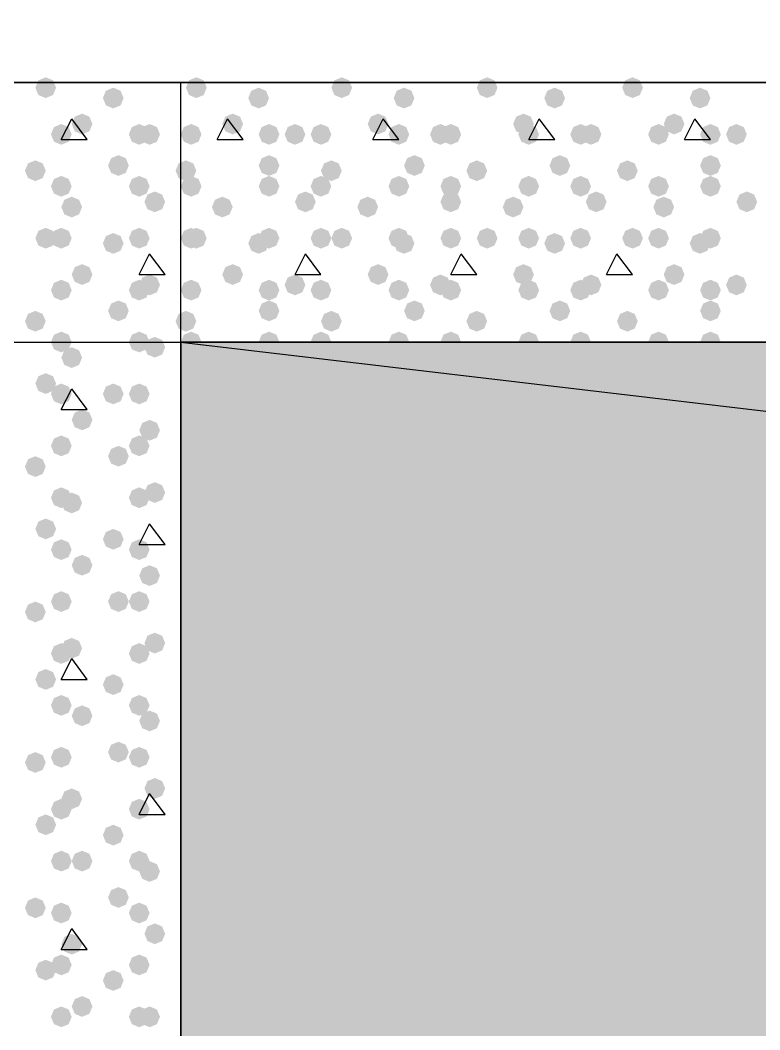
# Model space of a CAD drawing. Header units: millimetres. Extents: x 0 to 420, y 0 to 297.
# Drawn here: x 216.79 to 222.82, y 121.31 to 129.54 of the extents above; entities that cross this region are included whole.
import ezdxf

# ---------------------------------------------------------------- set-up
doc = ezdxf.new("R2010")
doc.units = ezdxf.units.MM
doc.layers.get('0').update_dxf_attribs({"linetype": 'CONTINUOUS'})

msp = doc.modelspace()

# ---------------------------------------------------------------- hatches: boundary and pattern name
at = {"true_color": 0x000007}
for points in [[(217.085333, 128.989667), (217.060462, 128.929871), (217.000667, 128.905), (216.940871, 128.929871), (216.916, 128.989667), (216.940871, 129.049462), (217.000667, 129.074333), (217.060462, 129.049463)], [(217.635667, 128.905), (217.610796, 128.845204), (217.551, 128.820333), (217.491204, 128.845204), (217.466333, 128.905), (217.491204, 128.964796), (217.551, 128.989667), (217.610796, 128.964796)], [(217.381667, 128.693333), (217.356796, 128.633537), (217.297, 128.608667), (217.237204, 128.633537), (217.212333, 128.693333), (217.237204, 128.753129), (217.297, 128.778), (217.356796, 128.753129)], [(217.212333, 128.608667), (217.187462, 128.548871), (217.127667, 128.524), (217.067871, 128.548871), (217.043, 128.608667), (217.067871, 128.668462), (217.127667, 128.693333), (217.187462, 128.668463)], [(217.847333, 128.608667), (217.822462, 128.548871), (217.762667, 128.524), (217.702871, 128.548871), (217.678, 128.608667), (217.702871, 128.668462), (217.762667, 128.693333), (217.822462, 128.668463)], [(217.932, 128.608667), (217.907129, 128.548871), (217.847333, 128.524), (217.787537, 128.548871), (217.762667, 128.608667), (217.787537, 128.668462), (217.847333, 128.693333), (217.907129, 128.668463)], [(217.000667, 128.312333), (216.975796, 128.252537), (216.916, 128.227667), (216.856204, 128.252537), (216.831333, 128.312333), (216.856204, 128.372129), (216.916, 128.397), (216.975796, 128.372129)], [(217.678, 128.354667), (217.653129, 128.294871), (217.593333, 128.27), (217.533537, 128.294871), (217.508667, 128.354667), (217.533537, 128.414462), (217.593333, 128.439333), (217.653129, 128.414463)], [(217.212333, 128.185333), (217.187462, 128.125538), (217.127667, 128.100667), (217.067871, 128.125538), (217.043, 128.185333), (217.067871, 128.245129), (217.127667, 128.27), (217.187462, 128.245129)], [(217.847333, 128.185333), (217.822462, 128.125538), (217.762667, 128.100667), (217.702871, 128.125538), (217.678, 128.185333), (217.702871, 128.245129), (217.762667, 128.27), (217.822462, 128.245129)], [(217.974333, 128.058333), (217.949462, 127.998538), (217.889667, 127.973667), (217.829871, 127.998538), (217.805, 128.058333), (217.829871, 128.118129), (217.889667, 128.143), (217.949462, 128.118129)], [(217.297, 128.016), (217.272129, 127.956204), (217.212333, 127.931333), (217.152537, 127.956204), (217.127667, 128.016), (217.152537, 128.075796), (217.212333, 128.100667), (217.272129, 128.075796)], [(217.085333, 127.762), (217.060462, 127.702204), (217.000667, 127.677333), (216.940871, 127.702204), (216.916, 127.762), (216.940871, 127.821796), (217.000667, 127.846667), (217.060462, 127.821796)], [(217.212333, 127.762), (217.187462, 127.702204), (217.127667, 127.677333), (217.067871, 127.702204), (217.043, 127.762), (217.067871, 127.821796), (217.127667, 127.846667), (217.187462, 127.821796)], [(217.635667, 127.719667), (217.610796, 127.659871), (217.551, 127.635), (217.491204, 127.659871), (217.466333, 127.719667), (217.491204, 127.779462), (217.551, 127.804333), (217.610796, 127.779463)], [(217.847333, 127.762), (217.822462, 127.702204), (217.762667, 127.677333), (217.702871, 127.702204), (217.678, 127.762), (217.702871, 127.821796), (217.762667, 127.846667), (217.822462, 127.821796)], [(217.381667, 127.465667), (217.356796, 127.405871), (217.297, 127.381), (217.237204, 127.405871), (217.212333, 127.465667), (217.237204, 127.525462), (217.297, 127.550333), (217.356796, 127.525463)], [(217.932, 127.381), (217.907129, 127.321204), (217.847333, 127.296333), (217.787537, 127.321204), (217.762667, 127.381), (217.787537, 127.440796), (217.847333, 127.465667), (217.907129, 127.440796)], [(217.212333, 127.338667), (217.187462, 127.278871), (217.127667, 127.254), (217.067871, 127.278871), (217.043, 127.338667), (217.067871, 127.398462), (217.127667, 127.423333), (217.187462, 127.398463)], [(217.847333, 127.338667), (217.822462, 127.278871), (217.762667, 127.254), (217.702871, 127.278871), (217.678, 127.338667), (217.702871, 127.398462), (217.762667, 127.423333), (217.822462, 127.398463)], [(217.678, 127.169333), (217.653129, 127.109537), (217.593333, 127.084667), (217.533537, 127.109537), (217.508667, 127.169333), (217.533537, 127.229129), (217.593333, 127.254), (217.653129, 127.229129)], [(217.000667, 127.084667), (216.975796, 127.024871), (216.916, 127), (216.856204, 127.024871), (216.831333, 127.084667), (216.856204, 127.144462), (216.916, 127.169333), (216.975796, 127.144463)], [(217.212333, 126.915333), (217.187462, 126.855538), (217.127667, 126.830667), (217.067871, 126.855538), (217.043, 126.915333), (217.067871, 126.975129), (217.127667, 127), (217.187462, 126.975129)], [(217.847333, 126.915333), (217.822462, 126.855538), (217.762667, 126.830667), (217.702871, 126.855538), (217.678, 126.915333), (217.702871, 126.975129), (217.762667, 127), (217.822462, 126.975129)]]:
    msp.add_hatch(color=0, dxfattribs=at).paths.add_polyline_path(points, flags=0)
at = {"true_color": 0x000008}
for points in [[(218.313, 128.989667), (218.288129, 128.929871), (218.228333, 128.905), (218.168538, 128.929871), (218.143667, 128.989667), (218.168537, 129.049462), (218.228333, 129.074333), (218.288129, 129.049463)], [(219.498333, 128.989667), (219.473462, 128.929871), (219.413667, 128.905), (219.353871, 128.929871), (219.329, 128.989667), (219.353871, 129.049462), (219.413667, 129.074333), (219.473462, 129.049463)], [(220.683667, 128.989667), (220.658796, 128.929871), (220.599, 128.905), (220.539204, 128.929871), (220.514333, 128.989667), (220.539204, 129.049462), (220.599, 129.074333), (220.658796, 129.049463)], [(221.869, 128.989667), (221.844129, 128.929871), (221.784333, 128.905), (221.724538, 128.929871), (221.699667, 128.989667), (221.724537, 129.049462), (221.784333, 129.074333), (221.844129, 129.049463)], [(218.821, 128.905), (218.796129, 128.845204), (218.736333, 128.820333), (218.676538, 128.845204), (218.651667, 128.905), (218.676537, 128.964796), (218.736333, 128.989667), (218.796129, 128.964796)], [(220.006333, 128.905), (219.981462, 128.845204), (219.921667, 128.820333), (219.861871, 128.845204), (219.837, 128.905), (219.861871, 128.964796), (219.921667, 128.989667), (219.981462, 128.964796)], [(221.234, 128.905), (221.209129, 128.845204), (221.149333, 128.820333), (221.089538, 128.845204), (221.064667, 128.905), (221.089537, 128.964796), (221.149333, 128.989667), (221.209129, 128.964796)], [(222.419333, 128.905), (222.394463, 128.845204), (222.334667, 128.820333), (222.274871, 128.845204), (222.25, 128.905), (222.274871, 128.964796), (222.334667, 128.989667), (222.394462, 128.964796)], [(218.609333, 128.693333), (218.584463, 128.633537), (218.524667, 128.608667), (218.464871, 128.633537), (218.44, 128.693333), (218.464871, 128.753129), (218.524667, 128.778), (218.584462, 128.753129)], [(219.794667, 128.693333), (219.769796, 128.633537), (219.71, 128.608667), (219.650204, 128.633537), (219.625333, 128.693333), (219.650204, 128.753129), (219.71, 128.778), (219.769796, 128.753129)], [(220.98, 128.693333), (220.955129, 128.633537), (220.895333, 128.608667), (220.835538, 128.633537), (220.810667, 128.693333), (220.835537, 128.753129), (220.895333, 128.778), (220.955129, 128.753129)], [(222.207667, 128.693333), (222.182796, 128.633537), (222.123, 128.608667), (222.063204, 128.633537), (222.038333, 128.693333), (222.063204, 128.753129), (222.123, 128.778), (222.182796, 128.753129)], [(218.270667, 128.608667), (218.245796, 128.548871), (218.186, 128.524), (218.126204, 128.548871), (218.101333, 128.608667), (218.126204, 128.668462), (218.186, 128.693333), (218.245796, 128.668463)], [(218.905667, 128.608667), (218.880796, 128.548871), (218.821, 128.524), (218.761204, 128.548871), (218.736333, 128.608667), (218.761204, 128.668462), (218.821, 128.693333), (218.880796, 128.668463)], [(219.117333, 128.608667), (219.092462, 128.548871), (219.032667, 128.524), (218.972871, 128.548871), (218.948, 128.608667), (218.972871, 128.668462), (219.032667, 128.693333), (219.092462, 128.668463)], [(219.329, 128.608667), (219.304129, 128.548871), (219.244333, 128.524), (219.184538, 128.548871), (219.159667, 128.608667), (219.184537, 128.668462), (219.244333, 128.693333), (219.304129, 128.668463)], [(219.964, 128.608667), (219.939129, 128.548871), (219.879333, 128.524), (219.819538, 128.548871), (219.794667, 128.608667), (219.819537, 128.668462), (219.879333, 128.693333), (219.939129, 128.668463)], [(220.302667, 128.608667), (220.277796, 128.548871), (220.218, 128.524), (220.158204, 128.548871), (220.133333, 128.608667), (220.158204, 128.668462), (220.218, 128.693333), (220.277796, 128.668463)], [(220.387333, 128.608667), (220.362462, 128.548871), (220.302667, 128.524), (220.242871, 128.548871), (220.218, 128.608667), (220.242871, 128.668462), (220.302667, 128.693333), (220.362462, 128.668463)], [(221.022333, 128.608667), (220.997462, 128.548871), (220.937667, 128.524), (220.877871, 128.548871), (220.853, 128.608667), (220.877871, 128.668462), (220.937667, 128.693333), (220.997462, 128.668463)], [(221.445667, 128.608667), (221.420796, 128.548871), (221.361, 128.524), (221.301204, 128.548871), (221.276333, 128.608667), (221.301204, 128.668462), (221.361, 128.693333), (221.420796, 128.668463)], [(221.530333, 128.608667), (221.505462, 128.548871), (221.445667, 128.524), (221.385871, 128.548871), (221.361, 128.608667), (221.385871, 128.668462), (221.445667, 128.693333), (221.505462, 128.668463)], [(222.080667, 128.608667), (222.055796, 128.548871), (221.996, 128.524), (221.936204, 128.548871), (221.911333, 128.608667), (221.936204, 128.668462), (221.996, 128.693333), (222.055796, 128.668463)], [(222.504, 128.608667), (222.479129, 128.548871), (222.419333, 128.524), (222.359537, 128.548871), (222.334667, 128.608667), (222.359537, 128.668462), (222.419333, 128.693333), (222.479129, 128.668463)], [(222.715667, 128.608667), (222.690796, 128.548871), (222.631, 128.524), (222.571204, 128.548871), (222.546333, 128.608667), (222.571204, 128.668462), (222.631, 128.693333), (222.690796, 128.668463)], [(218.228333, 128.312333), (218.203463, 128.252537), (218.143667, 128.227667), (218.083871, 128.252537), (218.059, 128.312333), (218.083871, 128.372129), (218.143667, 128.397), (218.203462, 128.372129)], [(218.905667, 128.354667), (218.880796, 128.294871), (218.821, 128.27), (218.761204, 128.294871), (218.736333, 128.354667), (218.761204, 128.414462), (218.821, 128.439333), (218.880796, 128.414463)], [(219.413667, 128.312333), (219.388796, 128.252537), (219.329, 128.227667), (219.269204, 128.252537), (219.244333, 128.312333), (219.269204, 128.372129), (219.329, 128.397), (219.388796, 128.372129)], [(220.091, 128.354667), (220.066129, 128.294871), (220.006333, 128.27), (219.946538, 128.294871), (219.921667, 128.354667), (219.946537, 128.414462), (220.006333, 128.439333), (220.066129, 128.414463)], [(220.599, 128.312333), (220.574129, 128.252537), (220.514333, 128.227667), (220.454538, 128.252537), (220.429667, 128.312333), (220.454537, 128.372129), (220.514333, 128.397), (220.574129, 128.372129)], [(221.276333, 128.354667), (221.251462, 128.294871), (221.191667, 128.27), (221.131871, 128.294871), (221.107, 128.354667), (221.131871, 128.414462), (221.191667, 128.439333), (221.251462, 128.414463)], [(221.826667, 128.312333), (221.801796, 128.252537), (221.742, 128.227667), (221.682204, 128.252537), (221.657333, 128.312333), (221.682204, 128.372129), (221.742, 128.397), (221.801796, 128.372129)], [(222.504, 128.354667), (222.479129, 128.294871), (222.419333, 128.27), (222.359537, 128.294871), (222.334667, 128.354667), (222.359537, 128.414462), (222.419333, 128.439333), (222.479129, 128.414463)], [(218.270667, 128.185333), (218.245796, 128.125538), (218.186, 128.100667), (218.126204, 128.125538), (218.101333, 128.185333), (218.126204, 128.245129), (218.186, 128.27), (218.245796, 128.245129)], [(218.905667, 128.185333), (218.880796, 128.125538), (218.821, 128.100667), (218.761204, 128.125538), (218.736333, 128.185333), (218.761204, 128.245129), (218.821, 128.27), (218.880796, 128.245129)], [(219.329, 128.185333), (219.304129, 128.125538), (219.244333, 128.100667), (219.184538, 128.125538), (219.159667, 128.185333), (219.184537, 128.245129), (219.244333, 128.27), (219.304129, 128.245129)], [(219.964, 128.185333), (219.939129, 128.125538), (219.879333, 128.100667), (219.819538, 128.125538), (219.794667, 128.185333), (219.819537, 128.245129), (219.879333, 128.27), (219.939129, 128.245129)], [(220.387333, 128.185333), (220.362462, 128.125538), (220.302667, 128.100667), (220.242871, 128.125538), (220.218, 128.185333), (220.242871, 128.245129), (220.302667, 128.27), (220.362462, 128.245129)], [(221.022333, 128.185333), (220.997462, 128.125538), (220.937667, 128.100667), (220.877871, 128.125538), (220.853, 128.185333), (220.877871, 128.245129), (220.937667, 128.27), (220.997462, 128.245129)], [(221.445667, 128.185333), (221.420796, 128.125538), (221.361, 128.100667), (221.301204, 128.125538), (221.276333, 128.185333), (221.301204, 128.245129), (221.361, 128.27), (221.420796, 128.245129)], [(222.080667, 128.185333), (222.055796, 128.125538), (221.996, 128.100667), (221.936204, 128.125538), (221.911333, 128.185333), (221.936204, 128.245129), (221.996, 128.27), (222.055796, 128.245129)], [(222.504, 128.185333), (222.479129, 128.125538), (222.419333, 128.100667), (222.359537, 128.125538), (222.334667, 128.185333), (222.359537, 128.245129), (222.419333, 128.27), (222.479129, 128.245129)], [(219.202, 128.058333), (219.177129, 127.998538), (219.117333, 127.973667), (219.057538, 127.998538), (219.032667, 128.058333), (219.057537, 128.118129), (219.117333, 128.143), (219.177129, 128.118129)], [(220.387333, 128.058333), (220.362462, 127.998538), (220.302667, 127.973667), (220.242871, 127.998538), (220.218, 128.058333), (220.242871, 128.118129), (220.302667, 128.143), (220.362462, 128.118129)], [(221.572667, 128.058333), (221.547796, 127.998538), (221.488, 127.973667), (221.428204, 127.998538), (221.403333, 128.058333), (221.428204, 128.118129), (221.488, 128.143), (221.547796, 128.118129)], [(222.800333, 128.058333), (222.775462, 127.998538), (222.715667, 127.973667), (222.655871, 127.998538), (222.631, 128.058333), (222.655871, 128.118129), (222.715667, 128.143), (222.775462, 128.118129)], [(218.524667, 128.016), (218.499796, 127.956204), (218.44, 127.931333), (218.380204, 127.956204), (218.355333, 128.016), (218.380204, 128.075796), (218.44, 128.100667), (218.499796, 128.075796)], [(219.71, 128.016), (219.685129, 127.956204), (219.625333, 127.931333), (219.565538, 127.956204), (219.540667, 128.016), (219.565537, 128.075796), (219.625333, 128.100667), (219.685129, 128.075796)], [(220.895333, 128.016), (220.870462, 127.956204), (220.810667, 127.931333), (220.750871, 127.956204), (220.726, 128.016), (220.750871, 128.075796), (220.810667, 128.100667), (220.870462, 128.075796)], [(222.123, 128.016), (222.098129, 127.956204), (222.038333, 127.931333), (221.978538, 127.956204), (221.953667, 128.016), (221.978537, 128.075796), (222.038333, 128.100667), (222.098129, 128.075796)], [(218.270667, 127.762), (218.245796, 127.702204), (218.186, 127.677333), (218.126204, 127.702204), (218.101333, 127.762), (218.126204, 127.821796), (218.186, 127.846667), (218.245796, 127.821796)], [(218.313, 127.762), (218.288129, 127.702204), (218.228333, 127.677333), (218.168538, 127.702204), (218.143667, 127.762), (218.168537, 127.821796), (218.228333, 127.846667), (218.288129, 127.821796)], [(218.821, 127.719667), (218.796129, 127.659871), (218.736333, 127.635), (218.676538, 127.659871), (218.651667, 127.719667), (218.676537, 127.779462), (218.736333, 127.804333), (218.796129, 127.779463)], [(218.905667, 127.762), (218.880796, 127.702204), (218.821, 127.677333), (218.761204, 127.702204), (218.736333, 127.762), (218.761204, 127.821796), (218.821, 127.846667), (218.880796, 127.821796)], [(219.329, 127.762), (219.304129, 127.702204), (219.244333, 127.677333), (219.184538, 127.702204), (219.159667, 127.762), (219.184537, 127.821796), (219.244333, 127.846667), (219.304129, 127.821796)], [(219.498333, 127.762), (219.473462, 127.702204), (219.413667, 127.677333), (219.353871, 127.702204), (219.329, 127.762), (219.353871, 127.821796), (219.413667, 127.846667), (219.473462, 127.821796)], [(219.964, 127.762), (219.939129, 127.702204), (219.879333, 127.677333), (219.819538, 127.702204), (219.794667, 127.762), (219.819537, 127.821796), (219.879333, 127.846667), (219.939129, 127.821796)], [(220.006333, 127.719667), (219.981462, 127.659871), (219.921667, 127.635), (219.861871, 127.659871), (219.837, 127.719667), (219.861871, 127.779462), (219.921667, 127.804333), (219.981462, 127.779463)], [(220.387333, 127.762), (220.362462, 127.702204), (220.302667, 127.677333), (220.242871, 127.702204), (220.218, 127.762), (220.242871, 127.821796), (220.302667, 127.846667), (220.362462, 127.821796)], [(220.683667, 127.762), (220.658796, 127.702204), (220.599, 127.677333), (220.539204, 127.702204), (220.514333, 127.762), (220.539204, 127.821796), (220.599, 127.846667), (220.658796, 127.821796)], [(221.022333, 127.762), (220.997462, 127.702204), (220.937667, 127.677333), (220.877871, 127.702204), (220.853, 127.762), (220.877871, 127.821796), (220.937667, 127.846667), (220.997462, 127.821796)], [(221.234, 127.719667), (221.209129, 127.659871), (221.149333, 127.635), (221.089538, 127.659871), (221.064667, 127.719667), (221.089537, 127.779462), (221.149333, 127.804333), (221.209129, 127.779463)], [(221.445667, 127.762), (221.420796, 127.702204), (221.361, 127.677333), (221.301204, 127.702204), (221.276333, 127.762), (221.301204, 127.821796), (221.361, 127.846667), (221.420796, 127.821796)], [(221.869, 127.762), (221.844129, 127.702204), (221.784333, 127.677333), (221.724538, 127.702204), (221.699667, 127.762), (221.724537, 127.821796), (221.784333, 127.846667), (221.844129, 127.821796)], [(222.080667, 127.762), (222.055796, 127.702204), (221.996, 127.677333), (221.936204, 127.702204), (221.911333, 127.762), (221.936204, 127.821796), (221.996, 127.846667), (222.055796, 127.821796)], [(222.419333, 127.719667), (222.394463, 127.659871), (222.334667, 127.635), (222.274871, 127.659871), (222.25, 127.719667), (222.274871, 127.779462), (222.334667, 127.804333), (222.394462, 127.779463)], [(222.504, 127.762), (222.479129, 127.702204), (222.419333, 127.677333), (222.359537, 127.702204), (222.334667, 127.762), (222.359537, 127.821796), (222.419333, 127.846667), (222.479129, 127.821796)], [(218.609333, 127.465667), (218.584463, 127.405871), (218.524667, 127.381), (218.464871, 127.405871), (218.44, 127.465667), (218.464871, 127.525462), (218.524667, 127.550333), (218.584462, 127.525463)], [(219.794667, 127.465667), (219.769796, 127.405871), (219.71, 127.381), (219.650204, 127.405871), (219.625333, 127.465667), (219.650204, 127.525462), (219.71, 127.550333), (219.769796, 127.525463)], [(220.98, 127.465667), (220.955129, 127.405871), (220.895333, 127.381), (220.835538, 127.405871), (220.810667, 127.465667), (220.835537, 127.525462), (220.895333, 127.550333), (220.955129, 127.525463)], [(222.207667, 127.465667), (222.182796, 127.405871), (222.123, 127.381), (222.063204, 127.405871), (222.038333, 127.465667), (222.063204, 127.525462), (222.123, 127.550333), (222.182796, 127.525463)], [(219.117333, 127.381), (219.092462, 127.321204), (219.032667, 127.296333), (218.972871, 127.321204), (218.948, 127.381), (218.972871, 127.440796), (219.032667, 127.465667), (219.092462, 127.440796)], [(220.302667, 127.381), (220.277796, 127.321204), (220.218, 127.296333), (220.158204, 127.321204), (220.133333, 127.381), (220.158204, 127.440796), (220.218, 127.465667), (220.277796, 127.440796)], [(221.530333, 127.381), (221.505462, 127.321204), (221.445667, 127.296333), (221.385871, 127.321204), (221.361, 127.381), (221.385871, 127.440796), (221.445667, 127.465667), (221.505462, 127.440796)], [(222.715667, 127.381), (222.690796, 127.321204), (222.631, 127.296333), (222.571204, 127.321204), (222.546333, 127.381), (222.571204, 127.440796), (222.631, 127.465667), (222.690796, 127.440796)], [(218.270667, 127.338667), (218.245796, 127.278871), (218.186, 127.254), (218.126204, 127.278871), (218.101333, 127.338667), (218.126204, 127.398462), (218.186, 127.423333), (218.245796, 127.398463)], [(218.905667, 127.338667), (218.880796, 127.278871), (218.821, 127.254), (218.761204, 127.278871), (218.736333, 127.338667), (218.761204, 127.398462), (218.821, 127.423333), (218.880796, 127.398463)], [(219.329, 127.338667), (219.304129, 127.278871), (219.244333, 127.254), (219.184538, 127.278871), (219.159667, 127.338667), (219.184537, 127.398462), (219.244333, 127.423333), (219.304129, 127.398463)], [(219.964, 127.338667), (219.939129, 127.278871), (219.879333, 127.254), (219.819538, 127.278871), (219.794667, 127.338667), (219.819537, 127.398462), (219.879333, 127.423333), (219.939129, 127.398463)], [(220.387333, 127.338667), (220.362462, 127.278871), (220.302667, 127.254), (220.242871, 127.278871), (220.218, 127.338667), (220.242871, 127.398462), (220.302667, 127.423333), (220.362462, 127.398463)], [(221.022333, 127.338667), (220.997462, 127.278871), (220.937667, 127.254), (220.877871, 127.278871), (220.853, 127.338667), (220.877871, 127.398462), (220.937667, 127.423333), (220.997462, 127.398463)], [(221.445667, 127.338667), (221.420796, 127.278871), (221.361, 127.254), (221.301204, 127.278871), (221.276333, 127.338667), (221.301204, 127.398462), (221.361, 127.423333), (221.420796, 127.398463)], [(222.080667, 127.338667), (222.055796, 127.278871), (221.996, 127.254), (221.936204, 127.278871), (221.911333, 127.338667), (221.936204, 127.398462), (221.996, 127.423333), (222.055796, 127.398463)], [(222.504, 127.338667), (222.479129, 127.278871), (222.419333, 127.254), (222.359537, 127.278871), (222.334667, 127.338667), (222.359537, 127.398462), (222.419333, 127.423333), (222.479129, 127.398463)], [(218.905667, 127.169333), (218.880796, 127.109537), (218.821, 127.084667), (218.761204, 127.109537), (218.736333, 127.169333), (218.761204, 127.229129), (218.821, 127.254), (218.880796, 127.229129)], [(220.091, 127.169333), (220.066129, 127.109537), (220.006333, 127.084667), (219.946538, 127.109537), (219.921667, 127.169333), (219.946537, 127.229129), (220.006333, 127.254), (220.066129, 127.229129)], [(221.276333, 127.169333), (221.251462, 127.109537), (221.191667, 127.084667), (221.131871, 127.109537), (221.107, 127.169333), (221.131871, 127.229129), (221.191667, 127.254), (221.251462, 127.229129)], [(222.504, 127.169333), (222.479129, 127.109537), (222.419333, 127.084667), (222.359537, 127.109537), (222.334667, 127.169333), (222.359537, 127.229129), (222.419333, 127.254), (222.479129, 127.229129)], [(218.228333, 127.084667), (218.203463, 127.024871), (218.143667, 127), (218.083871, 127.024871), (218.059, 127.084667), (218.083871, 127.144462), (218.143667, 127.169333), (218.203462, 127.144463)], [(219.413667, 127.084667), (219.388796, 127.024871), (219.329, 127), (219.269204, 127.024871), (219.244333, 127.084667), (219.269204, 127.144462), (219.329, 127.169333), (219.388796, 127.144463)], [(220.599, 127.084667), (220.574129, 127.024871), (220.514333, 127), (220.454538, 127.024871), (220.429667, 127.084667), (220.454537, 127.144462), (220.514333, 127.169333), (220.574129, 127.144463)], [(221.826667, 127.084667), (221.801796, 127.024871), (221.742, 127), (221.682204, 127.024871), (221.657333, 127.084667), (221.682204, 127.144462), (221.742, 127.169333), (221.801796, 127.144463)], [(218.270667, 126.915333), (218.245796, 126.855538), (218.186, 126.830667), (218.126204, 126.855538), (218.101333, 126.915333), (218.126204, 126.975129), (218.186, 127), (218.245796, 126.975129)], [(218.905667, 126.915333), (218.880796, 126.855538), (218.821, 126.830667), (218.761204, 126.855538), (218.736333, 126.915333), (218.761204, 126.975129), (218.821, 127), (218.880796, 126.975129)], [(219.329, 126.915333), (219.304129, 126.855538), (219.244333, 126.830667), (219.184538, 126.855538), (219.159667, 126.915333), (219.184537, 126.975129), (219.244333, 127), (219.304129, 126.975129)], [(219.964, 126.915333), (219.939129, 126.855538), (219.879333, 126.830667), (219.819538, 126.855538), (219.794667, 126.915333), (219.819537, 126.975129), (219.879333, 127), (219.939129, 126.975129)], [(220.387333, 126.915333), (220.362462, 126.855538), (220.302667, 126.830667), (220.242871, 126.855538), (220.218, 126.915333), (220.242871, 126.975129), (220.302667, 127), (220.362462, 126.975129)], [(221.022333, 126.915333), (220.997462, 126.855538), (220.937667, 126.830667), (220.877871, 126.855538), (220.853, 126.915333), (220.877871, 126.975129), (220.937667, 127), (220.997462, 126.975129)], [(221.445667, 126.915333), (221.420796, 126.855538), (221.361, 126.830667), (221.301204, 126.855538), (221.276333, 126.915333), (221.301204, 126.975129), (221.361, 127), (221.420796, 126.975129)], [(222.080667, 126.915333), (222.055796, 126.855538), (221.996, 126.830667), (221.936204, 126.855538), (221.911333, 126.915333), (221.936204, 126.975129), (221.996, 127), (222.055796, 126.975129)], [(222.504, 126.915333), (222.479129, 126.855538), (222.419333, 126.830667), (222.359537, 126.855538), (222.334667, 126.915333), (222.359537, 126.975129), (222.419333, 127), (222.479129, 126.975129)], [(217.974333, 126.873), (217.949462, 126.813204), (217.889667, 126.788333), (217.829871, 126.813204), (217.805, 126.873), (217.829871, 126.932796), (217.889667, 126.957667), (217.949462, 126.932796)], [(217.297, 126.788333), (217.272129, 126.728537), (217.212333, 126.703667), (217.152537, 126.728537), (217.127667, 126.788333), (217.152537, 126.848129), (217.212333, 126.873), (217.272129, 126.848129)], [(217.085333, 126.576667), (217.060462, 126.516871), (217.000667, 126.492), (216.940871, 126.516871), (216.916, 126.576667), (216.940871, 126.636462), (217.000667, 126.661333), (217.060462, 126.636463)], [(217.212333, 126.492), (217.187462, 126.432204), (217.127667, 126.407333), (217.067871, 126.432204), (217.043, 126.492), (217.067871, 126.551796), (217.127667, 126.576667), (217.187462, 126.551796)], [(217.635667, 126.492), (217.610796, 126.432204), (217.551, 126.407333), (217.491204, 126.432204), (217.466333, 126.492), (217.491204, 126.551796), (217.551, 126.576667), (217.610796, 126.551796)], [(217.847333, 126.492), (217.822462, 126.432204), (217.762667, 126.407333), (217.702871, 126.432204), (217.678, 126.492), (217.702871, 126.551796), (217.762667, 126.576667), (217.822462, 126.551796)], [(217.381667, 126.280333), (217.356796, 126.220538), (217.297, 126.195667), (217.237204, 126.220538), (217.212333, 126.280333), (217.237204, 126.340129), (217.297, 126.365), (217.356796, 126.340129)], [(217.932, 126.195667), (217.907129, 126.135871), (217.847333, 126.111), (217.787537, 126.135871), (217.762667, 126.195667), (217.787537, 126.255462), (217.847333, 126.280333), (217.907129, 126.255463)], [(217.212333, 126.068667), (217.187462, 126.008871), (217.127667, 125.984), (217.067871, 126.008871), (217.043, 126.068667), (217.067871, 126.128462), (217.127667, 126.153333), (217.187462, 126.128463)], [(217.847333, 126.068667), (217.822462, 126.008871), (217.762667, 125.984), (217.702871, 126.008871), (217.678, 126.068667), (217.702871, 126.128462), (217.762667, 126.153333), (217.822462, 126.128463)], [(217.678, 125.984), (217.653129, 125.924204), (217.593333, 125.899333), (217.533537, 125.924204), (217.508667, 125.984), (217.533537, 126.043796), (217.593333, 126.068667), (217.653129, 126.043796)], [(217.000667, 125.899333), (216.975796, 125.839537), (216.916, 125.814667), (216.856204, 125.839537), (216.831333, 125.899333), (216.856204, 125.959129), (216.916, 125.984), (216.975796, 125.959129)], [(217.974333, 125.687667), (217.949462, 125.627871), (217.889667, 125.603), (217.829871, 125.627871), (217.805, 125.687667), (217.829871, 125.747462), (217.889667, 125.772333), (217.949462, 125.747463)], [(217.212333, 125.645333), (217.187462, 125.585538), (217.127667, 125.560667), (217.067871, 125.585538), (217.043, 125.645333), (217.067871, 125.705129), (217.127667, 125.73), (217.187462, 125.705129)], [(217.297, 125.603), (217.272129, 125.543204), (217.212333, 125.518333), (217.152537, 125.543204), (217.127667, 125.603), (217.152537, 125.662796), (217.212333, 125.687667), (217.272129, 125.662796)], [(217.847333, 125.645333), (217.822462, 125.585538), (217.762667, 125.560667), (217.702871, 125.585538), (217.678, 125.645333), (217.702871, 125.705129), (217.762667, 125.73), (217.822462, 125.705129)], [(217.085333, 125.391333), (217.060462, 125.331537), (217.000667, 125.306667), (216.940871, 125.331537), (216.916, 125.391333), (216.940871, 125.451129), (217.000667, 125.476), (217.060462, 125.451129)], [(217.635667, 125.306667), (217.610796, 125.246871), (217.551, 125.222), (217.491204, 125.246871), (217.466333, 125.306667), (217.491204, 125.366462), (217.551, 125.391333), (217.610796, 125.366463)], [(217.212333, 125.222), (217.187462, 125.162204), (217.127667, 125.137333), (217.067871, 125.162204), (217.043, 125.222), (217.067871, 125.281796), (217.127667, 125.306667), (217.187462, 125.281796)], [(217.847333, 125.222), (217.822462, 125.162204), (217.762667, 125.137333), (217.702871, 125.162204), (217.678, 125.222), (217.702871, 125.281796), (217.762667, 125.306667), (217.822462, 125.281796)], [(217.381667, 125.095), (217.356796, 125.035204), (217.297, 125.010333), (217.237204, 125.035204), (217.212333, 125.095), (217.237204, 125.154796), (217.297, 125.179667), (217.356796, 125.154796)], [(217.932, 125.010333), (217.907129, 124.950538), (217.847333, 124.925667), (217.787537, 124.950538), (217.762667, 125.010333), (217.787537, 125.070129), (217.847333, 125.095), (217.907129, 125.070129)], [(217.212333, 124.798667), (217.187462, 124.738871), (217.127667, 124.714), (217.067871, 124.738871), (217.043, 124.798667), (217.067871, 124.858462), (217.127667, 124.883333), (217.187462, 124.858463)], [(217.678, 124.798667), (217.653129, 124.738871), (217.593333, 124.714), (217.533537, 124.738871), (217.508667, 124.798667), (217.533537, 124.858462), (217.593333, 124.883333), (217.653129, 124.858463)], [(217.847333, 124.798667), (217.822462, 124.738871), (217.762667, 124.714), (217.702871, 124.738871), (217.678, 124.798667), (217.702871, 124.858462), (217.762667, 124.883333), (217.822462, 124.858463)], [(217.000667, 124.714), (216.975796, 124.654204), (216.916, 124.629333), (216.856204, 124.654204), (216.831333, 124.714), (216.856204, 124.773796), (216.916, 124.798667), (216.975796, 124.773796)], [(217.297, 124.417667), (217.272129, 124.357871), (217.212333, 124.333), (217.152537, 124.357871), (217.127667, 124.417667), (217.152537, 124.477462), (217.212333, 124.502333), (217.272129, 124.477463)], [(217.974333, 124.46), (217.949462, 124.400204), (217.889667, 124.375333), (217.829871, 124.400204), (217.805, 124.46), (217.829871, 124.519796), (217.889667, 124.544667), (217.949462, 124.519796)], [(217.212333, 124.375333), (217.187462, 124.315538), (217.127667, 124.290667), (217.067871, 124.315538), (217.043, 124.375333), (217.067871, 124.435129), (217.127667, 124.46), (217.187462, 124.435129)], [(217.847333, 124.375333), (217.822462, 124.315538), (217.762667, 124.290667), (217.702871, 124.315538), (217.678, 124.375333), (217.702871, 124.435129), (217.762667, 124.46), (217.822462, 124.435129)], [(217.085333, 124.163667), (217.060462, 124.103871), (217.000667, 124.079), (216.940871, 124.103871), (216.916, 124.163667), (216.940871, 124.223462), (217.000667, 124.248333), (217.060462, 124.223463)], [(217.635667, 124.121333), (217.610796, 124.061537), (217.551, 124.036667), (217.491204, 124.061537), (217.466333, 124.121333), (217.491204, 124.181129), (217.551, 124.206), (217.610796, 124.181129)], [(217.212333, 123.952), (217.187462, 123.892204), (217.127667, 123.867333), (217.067871, 123.892204), (217.043, 123.952), (217.067871, 124.011796), (217.127667, 124.036667), (217.187462, 124.011796)], [(217.847333, 123.952), (217.822462, 123.892204), (217.762667, 123.867333), (217.702871, 123.892204), (217.678, 123.952), (217.702871, 124.011796), (217.762667, 124.036667), (217.822462, 124.011796)], [(217.381667, 123.867333), (217.356796, 123.807538), (217.297, 123.782667), (217.237204, 123.807538), (217.212333, 123.867333), (217.237204, 123.927129), (217.297, 123.952), (217.356796, 123.927129)], [(217.932, 123.825), (217.907129, 123.765204), (217.847333, 123.740333), (217.787537, 123.765204), (217.762667, 123.825), (217.787537, 123.884796), (217.847333, 123.909667), (217.907129, 123.884796)], [(217.212333, 123.528667), (217.187462, 123.468871), (217.127667, 123.444), (217.067871, 123.468871), (217.043, 123.528667), (217.067871, 123.588462), (217.127667, 123.613333), (217.187462, 123.588463)], [(217.678, 123.571), (217.653129, 123.511204), (217.593333, 123.486333), (217.533537, 123.511204), (217.508667, 123.571), (217.533537, 123.630796), (217.593333, 123.655667), (217.653129, 123.630796)], [(217.847333, 123.528667), (217.822462, 123.468871), (217.762667, 123.444), (217.702871, 123.468871), (217.678, 123.528667), (217.702871, 123.588462), (217.762667, 123.613333), (217.822462, 123.588463)], [(217.000667, 123.486333), (216.975796, 123.426537), (216.916, 123.401667), (216.856204, 123.426537), (216.831333, 123.486333), (216.856204, 123.546129), (216.916, 123.571), (216.975796, 123.546129)], [(217.974333, 123.274667), (217.949462, 123.214871), (217.889667, 123.19), (217.829871, 123.214871), (217.805, 123.274667), (217.829871, 123.334462), (217.889667, 123.359333), (217.949462, 123.334463)], [(217.297, 123.19), (217.272129, 123.130204), (217.212333, 123.105333), (217.152537, 123.130204), (217.127667, 123.19), (217.152537, 123.249796), (217.212333, 123.274667), (217.272129, 123.249796)], [(217.212333, 123.105333), (217.187462, 123.045538), (217.127667, 123.020667), (217.067871, 123.045538), (217.043, 123.105333), (217.067871, 123.165129), (217.127667, 123.19), (217.187462, 123.165129)], [(217.847333, 123.105333), (217.822462, 123.045538), (217.762667, 123.020667), (217.702871, 123.045538), (217.678, 123.105333), (217.702871, 123.165129), (217.762667, 123.19), (217.822462, 123.165129)], [(217.085333, 122.978333), (217.060462, 122.918538), (217.000667, 122.893667), (216.940871, 122.918538), (216.916, 122.978333), (216.940871, 123.038129), (217.000667, 123.063), (217.060462, 123.038129)], [(217.635667, 122.893667), (217.610796, 122.833871), (217.551, 122.809), (217.491204, 122.833871), (217.466333, 122.893667), (217.491204, 122.953462), (217.551, 122.978333), (217.610796, 122.953463)], [(217.212333, 122.682), (217.187462, 122.622204), (217.127667, 122.597333), (217.067871, 122.622204), (217.043, 122.682), (217.067871, 122.741796), (217.127667, 122.766667), (217.187462, 122.741796)], [(217.381667, 122.682), (217.356796, 122.622204), (217.297, 122.597333), (217.237204, 122.622204), (217.212333, 122.682), (217.237204, 122.741796), (217.297, 122.766667), (217.356796, 122.741796)], [(217.847333, 122.682), (217.822462, 122.622204), (217.762667, 122.597333), (217.702871, 122.622204), (217.678, 122.682), (217.702871, 122.741796), (217.762667, 122.766667), (217.822462, 122.741796)], [(217.932, 122.597333), (217.907129, 122.537537), (217.847333, 122.512667), (217.787537, 122.537537), (217.762667, 122.597333), (217.787537, 122.657129), (217.847333, 122.682), (217.907129, 122.657129)], [(217.678, 122.385667), (217.653129, 122.325871), (217.593333, 122.301), (217.533537, 122.325871), (217.508667, 122.385667), (217.533537, 122.445462), (217.593333, 122.470333), (217.653129, 122.445463)], [(217.000667, 122.301), (216.975796, 122.241204), (216.916, 122.216333), (216.856204, 122.241204), (216.831333, 122.301), (216.856204, 122.360796), (216.916, 122.385667), (216.975796, 122.360796)], [(217.212333, 122.258667), (217.187462, 122.198871), (217.127667, 122.174), (217.067871, 122.198871), (217.043, 122.258667), (217.067871, 122.318462), (217.127667, 122.343333), (217.187462, 122.318463)], [(217.847333, 122.258667), (217.822462, 122.198871), (217.762667, 122.174), (217.702871, 122.198871), (217.678, 122.258667), (217.702871, 122.318462), (217.762667, 122.343333), (217.822462, 122.318463)], [(217.974333, 122.089333), (217.949462, 122.029537), (217.889667, 122.004667), (217.829871, 122.029537), (217.805, 122.089333), (217.829871, 122.149129), (217.889667, 122.174), (217.949462, 122.149129)], [(217.297, 122.004667), (217.272129, 121.944871), (217.212333, 121.92), (217.152537, 121.944871), (217.127667, 122.004667), (217.152537, 122.064462), (217.212333, 122.089333), (217.272129, 122.064463)], [(217.085333, 121.793), (217.060462, 121.733204), (217.000667, 121.708333), (216.940871, 121.733204), (216.916, 121.793), (216.940871, 121.852796), (217.000667, 121.877667), (217.060462, 121.852796)], [(217.212333, 121.835333), (217.187462, 121.775538), (217.127667, 121.750667), (217.067871, 121.775538), (217.043, 121.835333), (217.067871, 121.895129), (217.127667, 121.92), (217.187462, 121.895129)], [(217.847333, 121.835333), (217.822462, 121.775538), (217.762667, 121.750667), (217.702871, 121.775538), (217.678, 121.835333), (217.702871, 121.895129), (217.762667, 121.92), (217.822462, 121.895129)], [(217.635667, 121.708333), (217.610796, 121.648537), (217.551, 121.623667), (217.491204, 121.648537), (217.466333, 121.708333), (217.491204, 121.768129), (217.551, 121.793), (217.610796, 121.768129)], [(217.381667, 121.496667), (217.356796, 121.436871), (217.297, 121.412), (217.237204, 121.436871), (217.212333, 121.496667), (217.237204, 121.556462), (217.297, 121.581333), (217.356796, 121.556463)], [(217.212333, 121.412), (217.187462, 121.352204), (217.127667, 121.327333), (217.067871, 121.352204), (217.043, 121.412), (217.067871, 121.471796), (217.127667, 121.496667), (217.187462, 121.471796)], [(217.847333, 121.412), (217.822462, 121.352204), (217.762667, 121.327333), (217.702871, 121.352204), (217.678, 121.412), (217.702871, 121.471796), (217.762667, 121.496667), (217.822462, 121.471796)], [(217.932, 121.412), (217.907129, 121.352204), (217.847333, 121.327333), (217.787537, 121.352204), (217.762667, 121.412), (217.787537, 121.471796), (217.847333, 121.496667), (217.907129, 121.471796)]]:
    msp.add_hatch(color=0, dxfattribs=at).paths.add_polyline_path(points, flags=0)
h = msp.add_hatch(color=0, dxfattribs=at)
h.paths.add_polyline_path([(379.518333, 126.915333), (218.101333, 126.915333), (379.518333, 107.865333)], flags=0)
h.paths.add_polyline_path([(218.101333, 126.915333), (379.518333, 107.865333), (218.101333, 107.865333)], flags=0)

# ---------------------------------------------------------------- linework, layer by layer
at = {"color": 0, "true_color": 0x000007}
for points in [[(32.342667, 126.915333), (32.342667, 150.241), (380.576667, 150.241), (380.576667, 126.915333), (218.101333, 126.915333), (218.101333, 105.748667), (194.775667, 105.748667), (194.775667, 126.915333)], [(32.342667, 126.915333), (32.342667, 150.241), (380.576667, 150.241), (380.576667, 126.915333), (218.101333, 126.915333), (218.101333, 105.748667), (194.775667, 105.748667), (194.775667, 126.915333)], [(215.984667, 129.032), (215.984667, 126.915333), (218.101333, 126.915333), (218.101333, 129.032)]]:
    msp.add_lwpolyline(points, close=True, dxfattribs=at)
at = {"color": 0, "true_color": 0x0000fd}
msp.add_lwpolyline([(215.984667, 129.032), (378.46, 129.032), (378.46, 148.124333), (34.459333, 148.124333), (34.459333, 129.032), (196.934667, 129.032), (196.934667, 107.865333), (215.984667, 107.865333)], close=True, dxfattribs=at)
at = {"color": 0, "true_color": 0x000007}
for points in [[(237.193667, 129.032), (218.101333, 129.032)], [(217.127667, 128.566333), (217.212333, 128.735667)], [(217.339333, 128.566333), (217.212333, 128.735667)], [(217.127667, 128.566333), (217.339333, 128.566333)], [(217.762667, 127.465667), (217.847333, 127.635)], [(217.974333, 127.465667), (217.847333, 127.635)], [(217.762667, 127.465667), (217.974333, 127.465667)], [(218.101333, 107.865333), (218.101333, 126.915333)], [(218.101333, 126.915333), (237.193667, 126.915333)]]:
    msp.add_lwpolyline(points, dxfattribs=at)
at = {"color": 0, "true_color": 0x000008}
for points in [[(218.397667, 128.566333), (218.482333, 128.735667)], [(218.609333, 128.566333), (218.482333, 128.735667)], [(219.667667, 128.566333), (219.752333, 128.735667)], [(219.879333, 128.566333), (219.752333, 128.735667)], [(220.937667, 128.566333), (221.022333, 128.735667)], [(221.149333, 128.566333), (221.022333, 128.735667)], [(222.207667, 128.566333), (222.292333, 128.735667)], [(222.419333, 128.566333), (222.292333, 128.735667)], [(218.397667, 128.566333), (218.609333, 128.566333)], [(219.667667, 128.566333), (219.879333, 128.566333)], [(220.937667, 128.566333), (221.149333, 128.566333)], [(222.207667, 128.566333), (222.419333, 128.566333)], [(219.032667, 127.465667), (219.117333, 127.635)], [(219.244333, 127.465667), (219.117333, 127.635)], [(220.302667, 127.465667), (220.387333, 127.635)], [(220.514333, 127.465667), (220.387333, 127.635)], [(221.572667, 127.465667), (221.657333, 127.635)], [(221.784333, 127.465667), (221.657333, 127.635)], [(219.032667, 127.465667), (219.244333, 127.465667)], [(220.302667, 127.465667), (220.514333, 127.465667)], [(221.572667, 127.465667), (221.784333, 127.465667)], [(217.127667, 126.365), (217.212333, 126.534333)], [(217.339333, 126.365), (217.212333, 126.534333)], [(217.127667, 126.365), (217.339333, 126.365)], [(217.762667, 125.264333), (217.847333, 125.433667)], [(217.974333, 125.264333), (217.847333, 125.433667)], [(217.762667, 125.264333), (217.974333, 125.264333)], [(217.127667, 124.163667), (217.212333, 124.333)], [(217.339333, 124.163667), (217.212333, 124.333)], [(217.127667, 124.163667), (217.339333, 124.163667)], [(217.762667, 123.063), (217.847333, 123.232333)], [(217.974333, 123.063), (217.847333, 123.232333)], [(217.762667, 123.063), (217.974333, 123.063)], [(217.127667, 121.962333), (217.212333, 122.131667)], [(217.339333, 121.962333), (217.212333, 122.131667)], [(217.127667, 121.962333), (217.339333, 121.962333)]]:
    msp.add_lwpolyline(points, dxfattribs=at)
for points in [[(379.518333, 126.915333), (218.101333, 126.915333), (379.518333, 107.865333)], [(218.101333, 126.915333), (379.518333, 107.865333), (218.101333, 107.865333)]]:
    msp.add_lwpolyline(points, close=True, dxfattribs=at)

doc.saveas('drawing.dxf')
